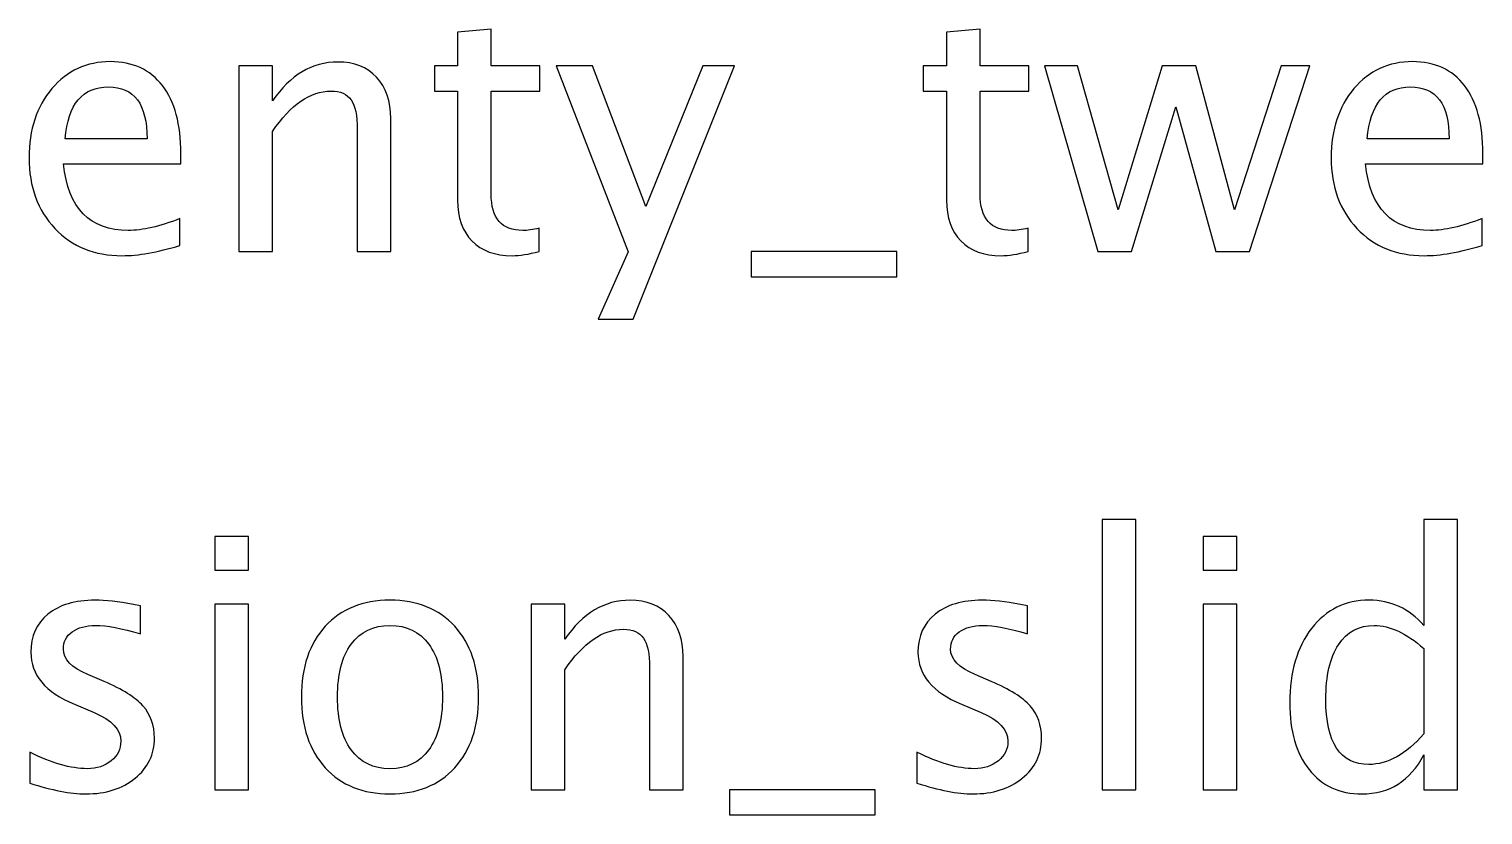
# Model space of a CAD drawing. Header units: centimetres. Extents: x -14.5 to 15.5, y -9.3 to 9.6.
# Drawn here: x -3.285 to 1.109, y 7.07 to 9.445 of the extents above; entities that cross this region are included whole.
import ezdxf

# ---------------------------------------------------------------- set-up
doc = ezdxf.new("R2010")
doc.units = ezdxf.units.CM
doc.header["$MEASUREMENT"] = 0
doc.layers.add('Layer 1', color=7, linetype='Continuous')

msp = doc.modelspace()

# ---------------------------------------------------------------- linework, layer by layer
at = {"layer": 'Layer 1'}
for points, knots in [([(-1.74363, 8.77294), (-1.77502, 8.76429), (-1.80236, 8.76006), (-1.82547, 8.76006), (-1.82547, 8.76006), (-1.87733, 8.76006), (-1.91772, 8.77488), (-1.94665, 8.80451), (-1.94665, 8.80451), (-1.97575, 8.83414), (-1.99022, 8.87524), (-1.99022, 8.92798), (-1.99022, 8.92798), (-1.99022, 8.92798), (-1.99022, 9.25748), (-1.99022, 9.25748), (-1.99022, 9.25748), (-1.99022, 9.25748), (-2.06042, 9.25748), (-2.06042, 9.25748), (-2.06042, 9.25748), (-2.06042, 9.25748), (-2.06042, 9.33367), (-2.06042, 9.33367), (-2.06042, 9.33367), (-2.06042, 9.33367), (-1.99022, 9.33367), (-1.99022, 9.33367), (-1.99022, 9.33367), (-1.99022, 9.33367), (-1.99022, 9.4351), (-1.99022, 9.4351), (-1.99022, 9.4351), (-1.99022, 9.4351), (-1.88862, 9.4448), (-1.88862, 9.4448), (-1.88862, 9.4448), (-1.88862, 9.4448), (-1.88862, 9.33367), (-1.88862, 9.33367), (-1.88862, 9.33367), (-1.88862, 9.33367), (-1.74151, 9.33367), (-1.74151, 9.33367), (-1.74151, 9.33367), (-1.74151, 9.33367), (-1.74151, 9.25748), (-1.74151, 9.25748), (-1.74151, 9.25748), (-1.74151, 9.25748), (-1.88862, 9.25748), (-1.88862, 9.25748), (-1.88862, 9.25748), (-1.88862, 9.25748), (-1.88862, 8.94633), (-1.88862, 8.94633), (-1.88862, 8.94633), (-1.88862, 8.87295), (-1.85669, 8.83626), (-1.79301, 8.83626), (-1.79301, 8.83626), (-1.77943, 8.83626), (-1.76303, 8.83855), (-1.74363, 8.84296), (-1.74363, 8.84296), (-1.74363, 8.84296), (-1.74363, 8.77294), (-1.74363, 8.77294)], [0, 0, 0, 0, 0.0555556, 0.0555556, 0.0555556, 0.0555556, 0.1111111, 0.1111111, 0.1111111, 0.1111111, 0.1666667, 0.1666667, 0.1666667, 0.1666667, 0.2222222, 0.2222222, 0.2222222, 0.2222222, 0.2777778, 0.2777778, 0.2777778, 0.2777778, 0.3333333, 0.3333333, 0.3333333, 0.3333333, 0.3888889, 0.3888889, 0.3888889, 0.3888889, 0.4444444, 0.4444444, 0.4444444, 0.4444444, 0.5, 0.5, 0.5, 0.5, 0.5555556, 0.5555556, 0.5555556, 0.5555556, 0.6111111, 0.6111111, 0.6111111, 0.6111111, 0.6666667, 0.6666667, 0.6666667, 0.6666667, 0.7222222, 0.7222222, 0.7222222, 0.7222222, 0.7777778, 0.7777778, 0.7777778, 0.7777778, 0.8333333, 0.8333333, 0.8333333, 0.8333333, 0.8888889, 0.8888889, 0.8888889, 0.8888889, 1, 1, 1, 1]), ([(-0.26565, 8.77294), (-0.29704, 8.76429), (-0.32438, 8.76006), (-0.34749, 8.76006), (-0.34749, 8.76006), (-0.39935, 8.76006), (-0.43974, 8.77488), (-0.46867, 8.80451), (-0.46867, 8.80451), (-0.49777, 8.83414), (-0.51224, 8.87524), (-0.51224, 8.92798), (-0.51224, 8.92798), (-0.51224, 8.92798), (-0.51224, 9.25748), (-0.51224, 9.25748), (-0.51224, 9.25748), (-0.51224, 9.25748), (-0.58244, 9.25748), (-0.58244, 9.25748), (-0.58244, 9.25748), (-0.58244, 9.25748), (-0.58244, 9.33367), (-0.58244, 9.33367), (-0.58244, 9.33367), (-0.58244, 9.33367), (-0.51224, 9.33367), (-0.51224, 9.33367), (-0.51224, 9.33367), (-0.51224, 9.33367), (-0.51224, 9.4351), (-0.51224, 9.4351), (-0.51224, 9.4351), (-0.51224, 9.4351), (-0.41064, 9.4448), (-0.41064, 9.4448), (-0.41064, 9.4448), (-0.41064, 9.4448), (-0.41064, 9.33367), (-0.41064, 9.33367), (-0.41064, 9.33367), (-0.41064, 9.33367), (-0.26353, 9.33367), (-0.26353, 9.33367), (-0.26353, 9.33367), (-0.26353, 9.33367), (-0.26353, 9.25748), (-0.26353, 9.25748), (-0.26353, 9.25748), (-0.26353, 9.25748), (-0.41064, 9.25748), (-0.41064, 9.25748), (-0.41064, 9.25748), (-0.41064, 9.25748), (-0.41064, 8.94633), (-0.41064, 8.94633), (-0.41064, 8.94633), (-0.41064, 8.87295), (-0.37871, 8.83626), (-0.31503, 8.83626), (-0.31503, 8.83626), (-0.30145, 8.83626), (-0.28505, 8.83855), (-0.26565, 8.84296), (-0.26565, 8.84296), (-0.26565, 8.84296), (-0.26565, 8.77294), (-0.26565, 8.77294)], [0, 0, 0, 0, 0.0555556, 0.0555556, 0.0555556, 0.0555556, 0.1111111, 0.1111111, 0.1111111, 0.1111111, 0.1666667, 0.1666667, 0.1666667, 0.1666667, 0.2222222, 0.2222222, 0.2222222, 0.2222222, 0.2777778, 0.2777778, 0.2777778, 0.2777778, 0.3333333, 0.3333333, 0.3333333, 0.3333333, 0.3888889, 0.3888889, 0.3888889, 0.3888889, 0.4444444, 0.4444444, 0.4444444, 0.4444444, 0.5, 0.5, 0.5, 0.5, 0.5555556, 0.5555556, 0.5555556, 0.5555556, 0.6111111, 0.6111111, 0.6111111, 0.6111111, 0.6666667, 0.6666667, 0.6666667, 0.6666667, 0.7222222, 0.7222222, 0.7222222, 0.7222222, 0.7777778, 0.7777778, 0.7777778, 0.7777778, 0.8333333, 0.8333333, 0.8333333, 0.8333333, 0.8888889, 0.8888889, 0.8888889, 0.8888889, 1, 1, 1, 1]), ([(-2.8293, 8.79075), (-2.89756, 8.77029), (-2.95596, 8.76006), (-3.00464, 8.76006), (-3.00464, 8.76006), (-3.08772, 8.76006), (-3.15528, 8.78758), (-3.20731, 8.84243), (-3.20731, 8.84243), (-3.25934, 8.89729), (-3.28545, 8.96837), (-3.28545, 9.05586), (-3.28545, 9.05586), (-3.28545, 9.14071), (-3.26252, 9.21038), (-3.21648, 9.26488), (-3.21648, 9.26488), (-3.17044, 9.31921), (-3.11153, 9.34637), (-3.03974, 9.34637), (-3.03974, 9.34637), (-2.97183, 9.34637), (-2.91926, 9.32221), (-2.88222, 9.27388), (-2.88222, 9.27388), (-2.84517, 9.22555), (-2.82665, 9.15711), (-2.82665, 9.06839), (-2.82665, 9.06839), (-2.82665, 9.06839), (-2.82718, 9.03734), (-2.82718, 9.03734), (-2.82718, 9.03734), (-2.82718, 9.03734), (-3.18173, 9.03734), (-3.18173, 9.03734), (-3.18173, 9.03734), (-3.16692, 8.90329), (-3.10148, 8.83626), (-2.98559, 8.83626), (-2.98559, 8.83626), (-2.94307, 8.83626), (-2.89104, 8.84825), (-2.8293, 8.87224), (-2.8293, 8.87224), (-2.8293, 8.87224), (-2.8293, 8.79075), (-2.8293, 8.79075)], [0, 0, 0, 0, 0.0769231, 0.0769231, 0.0769231, 0.0769231, 0.1538462, 0.1538462, 0.1538462, 0.1538462, 0.2307692, 0.2307692, 0.2307692, 0.2307692, 0.3076923, 0.3076923, 0.3076923, 0.3076923, 0.3846154, 0.3846154, 0.3846154, 0.3846154, 0.4615385, 0.4615385, 0.4615385, 0.4615385, 0.5384615, 0.5384615, 0.5384615, 0.5384615, 0.6153846, 0.6153846, 0.6153846, 0.6153846, 0.6923077, 0.6923077, 0.6923077, 0.6923077, 0.7692308, 0.7692308, 0.7692308, 0.7692308, 0.8461538, 0.8461538, 0.8461538, 0.8461538, 1, 1, 1, 1]), ([(-2.65132, 8.77276), (-2.65132, 8.77276), (-2.65132, 9.33367), (-2.65132, 9.33367), (-2.65132, 9.33367), (-2.65132, 9.33367), (-2.54972, 9.33367), (-2.54972, 9.33367), (-2.54972, 9.33367), (-2.54972, 9.33367), (-2.54972, 9.22767), (-2.54972, 9.22767), (-2.54972, 9.22767), (-2.49592, 9.30616), (-2.42995, 9.34532), (-2.35198, 9.34532), (-2.35198, 9.34532), (-2.30294, 9.34532), (-2.26396, 9.32997), (-2.23521, 9.2991), (-2.23521, 9.2991), (-2.20646, 9.26841), (-2.192, 9.22696), (-2.192, 9.1751), (-2.192, 9.1751), (-2.192, 9.1751), (-2.192, 8.77276), (-2.192, 8.77276), (-2.192, 8.77276), (-2.192, 8.77276), (-2.29359, 8.77276), (-2.29359, 8.77276), (-2.29359, 8.77276), (-2.29359, 8.77276), (-2.29359, 9.14194), (-2.29359, 9.14194), (-2.29359, 9.14194), (-2.29359, 9.18357), (-2.29977, 9.2132), (-2.31194, 9.23084), (-2.31194, 9.23084), (-2.32429, 9.24866), (-2.34457, 9.25748), (-2.37298, 9.25748), (-2.37298, 9.25748), (-2.43542, 9.25748), (-2.49433, 9.21673), (-2.54972, 9.13524), (-2.54972, 9.13524), (-2.54972, 9.13524), (-2.54972, 8.77276), (-2.54972, 8.77276), (-2.54972, 8.77276), (-2.54972, 8.77276), (-2.65132, 8.77276), (-2.65132, 8.77276)], [0, 0, 0, 0, 0.0666667, 0.0666667, 0.0666667, 0.0666667, 0.1333333, 0.1333333, 0.1333333, 0.1333333, 0.2, 0.2, 0.2, 0.2, 0.2666667, 0.2666667, 0.2666667, 0.2666667, 0.3333333, 0.3333333, 0.3333333, 0.3333333, 0.4, 0.4, 0.4, 0.4, 0.4666667, 0.4666667, 0.4666667, 0.4666667, 0.5333333, 0.5333333, 0.5333333, 0.5333333, 0.6, 0.6, 0.6, 0.6, 0.6666667, 0.6666667, 0.6666667, 0.6666667, 0.7333333, 0.7333333, 0.7333333, 0.7333333, 0.8, 0.8, 0.8, 0.8, 0.8666667, 0.8666667, 0.8666667, 0.8666667, 1, 1, 1, 1]), ([(-1.56546, 8.5685), (-1.56546, 8.5685), (-1.47444, 8.77205), (-1.47444, 8.77205), (-1.47444, 8.77205), (-1.47444, 8.77205), (-1.69175, 9.33367), (-1.69175, 9.33367), (-1.69175, 9.33367), (-1.69175, 9.33367), (-1.58275, 9.33367), (-1.58275, 9.33367), (-1.58275, 9.33367), (-1.58275, 9.33367), (-1.42117, 8.90893), (-1.42117, 8.90893), (-1.42117, 8.90893), (-1.42117, 8.90893), (-1.24883, 9.33367), (-1.24883, 9.33367), (-1.24883, 9.33367), (-1.24883, 9.33367), (-1.15305, 9.33367), (-1.15305, 9.33367), (-1.15305, 9.33367), (-1.15305, 9.33367), (-1.45963, 8.5685), (-1.45963, 8.5685), (-1.45963, 8.5685), (-1.45963, 8.5685), (-1.56546, 8.5685), (-1.56546, 8.5685)], [0, 0, 0, 0, 0.1111111, 0.1111111, 0.1111111, 0.1111111, 0.2222222, 0.2222222, 0.2222222, 0.2222222, 0.3333333, 0.3333333, 0.3333333, 0.3333333, 0.4444444, 0.4444444, 0.4444444, 0.4444444, 0.5555556, 0.5555556, 0.5555556, 0.5555556, 0.6666667, 0.6666667, 0.6666667, 0.6666667, 0.7777778, 0.7777778, 0.7777778, 0.7777778, 1, 1, 1, 1]), ([(-0.05503, 8.77276), (-0.05503, 8.77276), (-0.2159, 9.33367), (-0.2159, 9.33367), (-0.2159, 9.33367), (-0.2159, 9.33367), (-0.11677, 9.33367), (-0.11677, 9.33367), (-0.11677, 9.33367), (-0.11677, 9.33367), (0.00653, 8.89817), (0.00653, 8.89817), (0.00653, 8.89817), (0.00653, 8.89817), (0.13952, 9.33367), (0.13952, 9.33367), (0.13952, 9.33367), (0.13952, 9.33367), (0.24113, 9.33367), (0.24113, 9.33367), (0.24113, 9.33367), (0.24113, 9.33367), (0.35808, 8.89888), (0.35808, 8.89888), (0.35808, 8.89888), (0.35808, 8.89888), (0.49954, 9.33367), (0.49954, 9.33367), (0.49954, 9.33367), (0.49954, 9.33367), (0.58632, 9.33367), (0.58632, 9.33367), (0.58632, 9.33367), (0.58632, 9.33367), (0.40323, 8.77276), (0.40323, 8.77276), (0.40323, 8.77276), (0.40323, 8.77276), (0.30163, 8.77276), (0.30163, 8.77276), (0.30163, 8.77276), (0.30163, 8.77276), (0.18134, 9.2102), (0.18134, 9.2102), (0.18134, 9.2102), (0.18134, 9.2102), (0.04657, 8.77276), (0.04657, 8.77276), (0.04657, 8.77276), (0.04657, 8.77276), (-0.05503, 8.77276), (-0.05503, 8.77276)], [0, 0, 0, 0, 0.0714286, 0.0714286, 0.0714286, 0.0714286, 0.1428571, 0.1428571, 0.1428571, 0.1428571, 0.2142857, 0.2142857, 0.2142857, 0.2142857, 0.2857143, 0.2857143, 0.2857143, 0.2857143, 0.3571429, 0.3571429, 0.3571429, 0.3571429, 0.4285714, 0.4285714, 0.4285714, 0.4285714, 0.5, 0.5, 0.5, 0.5, 0.5714286, 0.5714286, 0.5714286, 0.5714286, 0.6428571, 0.6428571, 0.6428571, 0.6428571, 0.7142857, 0.7142857, 0.7142857, 0.7142857, 0.7857143, 0.7857143, 0.7857143, 0.7857143, 0.8571429, 0.8571429, 0.8571429, 0.8571429, 1, 1, 1, 1]), ([(1.10649, 8.79075), (1.03823, 8.77029), (0.97983, 8.76006), (0.93115, 8.76006), (0.93115, 8.76006), (0.84807, 8.76006), (0.78051, 8.78758), (0.72848, 8.84243), (0.72848, 8.84243), (0.67645, 8.89729), (0.65034, 8.96837), (0.65034, 9.05586), (0.65034, 9.05586), (0.65034, 9.14071), (0.67327, 9.21038), (0.71931, 9.26488), (0.71931, 9.26488), (0.76535, 9.31921), (0.82426, 9.34637), (0.89605, 9.34637), (0.89605, 9.34637), (0.96396, 9.34637), (1.01653, 9.32221), (1.05357, 9.27388), (1.05357, 9.27388), (1.09062, 9.22555), (1.10914, 9.15711), (1.10914, 9.06839), (1.10914, 9.06839), (1.10914, 9.06839), (1.10861, 9.03734), (1.10861, 9.03734), (1.10861, 9.03734), (1.10861, 9.03734), (0.75406, 9.03734), (0.75406, 9.03734), (0.75406, 9.03734), (0.76887, 8.90329), (0.83431, 8.83626), (0.9502, 8.83626), (0.9502, 8.83626), (0.99272, 8.83626), (1.04475, 8.84825), (1.10649, 8.87224), (1.10649, 8.87224), (1.10649, 8.87224), (1.10649, 8.79075), (1.10649, 8.79075)], [0, 0, 0, 0, 0.0769231, 0.0769231, 0.0769231, 0.0769231, 0.1538462, 0.1538462, 0.1538462, 0.1538462, 0.2307692, 0.2307692, 0.2307692, 0.2307692, 0.3076923, 0.3076923, 0.3076923, 0.3076923, 0.3846154, 0.3846154, 0.3846154, 0.3846154, 0.4615385, 0.4615385, 0.4615385, 0.4615385, 0.5384615, 0.5384615, 0.5384615, 0.5384615, 0.6153846, 0.6153846, 0.6153846, 0.6153846, 0.6923077, 0.6923077, 0.6923077, 0.6923077, 0.7692308, 0.7692308, 0.7692308, 0.7692308, 0.8461538, 0.8461538, 0.8461538, 0.8461538, 1, 1, 1, 1]), ([(-3.17644, 9.11354), (-3.17644, 9.11354), (-2.92878, 9.11354), (-2.92878, 9.11354), (-2.92878, 9.11354), (-2.92878, 9.21796), (-2.96777, 9.27018), (-3.04556, 9.27018), (-3.04556, 9.27018), (-3.12388, 9.27018), (-3.16745, 9.21796), (-3.17644, 9.11354)], [0, 0, 0, 0, 0.25, 0.25, 0.25, 0.25, 0.5, 0.5, 0.5, 0.5, 1, 1, 1, 1]), ([(0.75935, 9.11354), (0.75935, 9.11354), (1.00701, 9.11354), (1.00701, 9.11354), (1.00701, 9.11354), (1.00701, 9.21796), (0.96802, 9.27018), (0.89023, 9.27018), (0.89023, 9.27018), (0.81191, 9.27018), (0.76834, 9.21796), (0.75935, 9.11354)], [0, 0, 0, 0, 0.25, 0.25, 0.25, 0.25, 0.5, 0.5, 0.5, 0.5, 1, 1, 1, 1]), ([(-1.10279, 8.69656), (-1.10279, 8.69656), (-1.10279, 8.77276), (-1.10279, 8.77276), (-1.10279, 8.77276), (-1.10279, 8.77276), (-0.66251, 8.77276), (-0.66251, 8.77276), (-0.66251, 8.77276), (-0.66251, 8.77276), (-0.66251, 8.69656), (-0.66251, 8.69656), (-0.66251, 8.69656), (-0.66251, 8.69656), (-1.10279, 8.69656), (-1.10279, 8.69656)], [0, 0, 0, 0, 0.2, 0.2, 0.2, 0.2, 0.4, 0.4, 0.4, 0.4, 0.6, 0.6, 0.6, 0.6, 1, 1, 1, 1]), ([(-0.04199, 7.14645), (-0.04199, 7.14645), (-0.04199, 7.96242), (-0.04199, 7.96242), (-0.04199, 7.96242), (-0.04199, 7.96242), (0.05961, 7.96242), (0.05961, 7.96242), (0.05961, 7.96242), (0.05961, 7.96242), (0.05961, 7.14645), (0.05961, 7.14645), (0.05961, 7.14645), (0.05961, 7.14645), (-0.04199, 7.14645), (-0.04199, 7.14645)], [0, 0, 0, 0, 0.2, 0.2, 0.2, 0.2, 0.4, 0.4, 0.4, 0.4, 0.6, 0.6, 0.6, 0.6, 1, 1, 1, 1]), ([(0.93063, 7.14645), (0.93063, 7.14645), (0.93063, 7.25175), (0.93063, 7.25175), (0.93063, 7.25175), (0.88918, 7.17308), (0.82673, 7.13375), (0.7433, 7.13375), (0.7433, 7.13375), (0.67556, 7.13375), (0.62229, 7.15827), (0.58349, 7.20748), (0.58349, 7.20748), (0.54468, 7.25669), (0.52528, 7.3239), (0.52528, 7.40909), (0.52528, 7.40909), (0.52528, 7.50223), (0.54733, 7.57719), (0.59125, 7.63399), (0.59125, 7.63399), (0.63535, 7.69061), (0.6932, 7.71901), (0.76499, 7.71901), (0.76499, 7.71901), (0.83149, 7.71901), (0.88689, 7.69361), (0.93063, 7.64263), (0.93063, 7.64263), (0.93063, 7.64263), (0.93063, 7.96242), (0.93063, 7.96242), (0.93063, 7.96242), (0.93063, 7.96242), (1.03223, 7.96242), (1.03223, 7.96242), (1.03223, 7.96242), (1.03223, 7.96242), (1.03223, 7.14645), (1.03223, 7.14645), (1.03223, 7.14645), (1.03223, 7.14645), (0.93063, 7.14645), (0.93063, 7.14645)], [0, 0, 0, 0, 0.0833333, 0.0833333, 0.0833333, 0.0833333, 0.1666667, 0.1666667, 0.1666667, 0.1666667, 0.25, 0.25, 0.25, 0.25, 0.3333333, 0.3333333, 0.3333333, 0.3333333, 0.4166667, 0.4166667, 0.4166667, 0.4166667, 0.5, 0.5, 0.5, 0.5, 0.5833333, 0.5833333, 0.5833333, 0.5833333, 0.6666667, 0.6666667, 0.6666667, 0.6666667, 0.75, 0.75, 0.75, 0.75, 0.8333333, 0.8333333, 0.8333333, 0.8333333, 1, 1, 1, 1]), ([(-2.72364, 7.81002), (-2.72364, 7.81002), (-2.72364, 7.91162), (-2.72364, 7.91162), (-2.72364, 7.91162), (-2.72364, 7.91162), (-2.62204, 7.91162), (-2.62204, 7.91162), (-2.62204, 7.91162), (-2.62204, 7.91162), (-2.62204, 7.81002), (-2.62204, 7.81002), (-2.62204, 7.81002), (-2.62204, 7.81002), (-2.72364, 7.81002), (-2.72364, 7.81002)], [0, 0, 0, 0, 0.2, 0.2, 0.2, 0.2, 0.4, 0.4, 0.4, 0.4, 0.6, 0.6, 0.6, 0.6, 1, 1, 1, 1]), ([(0.26387, 7.81002), (0.26387, 7.81002), (0.26387, 7.91162), (0.26387, 7.91162), (0.26387, 7.91162), (0.26387, 7.91162), (0.36547, 7.91162), (0.36547, 7.91162), (0.36547, 7.91162), (0.36547, 7.91162), (0.36547, 7.81002), (0.36547, 7.81002), (0.36547, 7.81002), (0.36547, 7.81002), (0.26387, 7.81002), (0.26387, 7.81002)], [0, 0, 0, 0, 0.2, 0.2, 0.2, 0.2, 0.4, 0.4, 0.4, 0.4, 0.6, 0.6, 0.6, 0.6, 1, 1, 1, 1]), ([(-3.28333, 7.16656), (-3.28333, 7.16656), (-3.28333, 7.25969), (-3.28333, 7.25969), (-3.28333, 7.25969), (-3.21683, 7.22653), (-3.15915, 7.20995), (-3.10994, 7.20995), (-3.10994, 7.20995), (-3.08066, 7.20995), (-3.05632, 7.21789), (-3.03709, 7.23376), (-3.03709, 7.23376), (-3.01786, 7.24946), (-3.00816, 7.26922), (-3.00816, 7.29303), (-3.00816, 7.29303), (-3.00816, 7.32778), (-3.03515, 7.35653), (-3.08913, 7.37928), (-3.08913, 7.37928), (-3.08913, 7.37928), (-3.14857, 7.40451), (-3.14857, 7.40451), (-3.14857, 7.40451), (-3.23623, 7.44084), (-3.28015, 7.49341), (-3.28015, 7.56167), (-3.28015, 7.56167), (-3.28015, 7.61053), (-3.26287, 7.64898), (-3.2283, 7.67703), (-3.2283, 7.67703), (-3.19372, 7.70507), (-3.14627, 7.71901), (-3.08613, 7.71901), (-3.08613, 7.71901), (-3.05491, 7.71901), (-3.0161, 7.71477), (-2.97005, 7.70613), (-2.97005, 7.70613), (-2.97005, 7.70613), (-2.94889, 7.70207), (-2.94889, 7.70207), (-2.94889, 7.70207), (-2.94889, 7.70207), (-2.94889, 7.61741), (-2.94889, 7.61741), (-2.94889, 7.61741), (-3.00552, 7.63434), (-3.05067, 7.64281), (-3.08436, 7.64281), (-3.08436, 7.64281), (-3.114, 7.64281), (-3.13746, 7.63628), (-3.15527, 7.6234), (-3.15527, 7.6234), (-3.17291, 7.61053), (-3.18173, 7.59324), (-3.18173, 7.57155), (-3.18173, 7.57155), (-3.18173, 7.54103), (-3.15703, 7.5151), (-3.10747, 7.49411), (-3.10747, 7.49411), (-3.10747, 7.49411), (-3.05861, 7.47347), (-3.05861, 7.47347), (-3.05861, 7.47347), (-3.00322, 7.45019), (-2.96406, 7.4255), (-2.94113, 7.39957), (-2.94113, 7.39957), (-2.91802, 7.37364), (-2.90655, 7.34118), (-2.90655, 7.30238), (-2.90655, 7.30238), (-2.90655, 7.25316), (-2.92596, 7.21277), (-2.96494, 7.1812), (-2.96494, 7.1812), (-3.00375, 7.14962), (-3.05349, 7.13375), (-3.114, 7.13375), (-3.114, 7.13375), (-3.16056, 7.13375), (-3.21683, 7.14469), (-3.28333, 7.16656)], [0, 0, 0, 0, 0.0434783, 0.0434783, 0.0434783, 0.0434783, 0.0869565, 0.0869565, 0.0869565, 0.0869565, 0.1304348, 0.1304348, 0.1304348, 0.1304348, 0.173913, 0.173913, 0.173913, 0.173913, 0.2173913, 0.2173913, 0.2173913, 0.2173913, 0.2608696, 0.2608696, 0.2608696, 0.2608696, 0.3043478, 0.3043478, 0.3043478, 0.3043478, 0.3478261, 0.3478261, 0.3478261, 0.3478261, 0.3913043, 0.3913043, 0.3913043, 0.3913043, 0.4347826, 0.4347826, 0.4347826, 0.4347826, 0.4782609, 0.4782609, 0.4782609, 0.4782609, 0.5217391, 0.5217391, 0.5217391, 0.5217391, 0.5652174, 0.5652174, 0.5652174, 0.5652174, 0.6086957, 0.6086957, 0.6086957, 0.6086957, 0.6521739, 0.6521739, 0.6521739, 0.6521739, 0.6956522, 0.6956522, 0.6956522, 0.6956522, 0.7391304, 0.7391304, 0.7391304, 0.7391304, 0.7826087, 0.7826087, 0.7826087, 0.7826087, 0.826087, 0.826087, 0.826087, 0.826087, 0.8695652, 0.8695652, 0.8695652, 0.8695652, 0.9130435, 0.9130435, 0.9130435, 0.9130435, 1, 1, 1, 1]), ([(-2.72364, 7.14645), (-2.72364, 7.14645), (-2.72364, 7.70736), (-2.72364, 7.70736), (-2.72364, 7.70736), (-2.72364, 7.70736), (-2.62204, 7.70736), (-2.62204, 7.70736), (-2.62204, 7.70736), (-2.62204, 7.70736), (-2.62204, 7.14645), (-2.62204, 7.14645), (-2.62204, 7.14645), (-2.62204, 7.14645), (-2.72364, 7.14645), (-2.72364, 7.14645)], [0, 0, 0, 0, 0.2, 0.2, 0.2, 0.2, 0.4, 0.4, 0.4, 0.4, 0.6, 0.6, 0.6, 0.6, 1, 1, 1, 1]), ([(-2.19447, 7.13375), (-2.27685, 7.13375), (-2.34211, 7.16003), (-2.39009, 7.2126), (-2.39009, 7.2126), (-2.43824, 7.26516), (-2.46223, 7.3366), (-2.46223, 7.42673), (-2.46223, 7.42673), (-2.46223, 7.51669), (-2.43824, 7.58795), (-2.39009, 7.64034), (-2.39009, 7.64034), (-2.34211, 7.69272), (-2.27685, 7.71901), (-2.19447, 7.71901), (-2.19447, 7.71901), (-2.11209, 7.71901), (-2.04683, 7.69272), (-1.99885, 7.64034), (-1.99885, 7.64034), (-1.95069, 7.58795), (-1.92671, 7.51669), (-1.92671, 7.42673), (-1.92671, 7.42673), (-1.92671, 7.3366), (-1.95069, 7.26516), (-1.99885, 7.2126), (-1.99885, 7.2126), (-2.04683, 7.16003), (-2.11209, 7.13375), (-2.19447, 7.13375)], [0, 0, 0, 0, 0.1111111, 0.1111111, 0.1111111, 0.1111111, 0.2222222, 0.2222222, 0.2222222, 0.2222222, 0.3333333, 0.3333333, 0.3333333, 0.3333333, 0.4444444, 0.4444444, 0.4444444, 0.4444444, 0.5555556, 0.5555556, 0.5555556, 0.5555556, 0.6666667, 0.6666667, 0.6666667, 0.6666667, 0.7777778, 0.7777778, 0.7777778, 0.7777778, 1, 1, 1, 1]), ([(-1.7676, 7.14645), (-1.7676, 7.14645), (-1.7676, 7.70736), (-1.7676, 7.70736), (-1.7676, 7.70736), (-1.7676, 7.70736), (-1.666, 7.70736), (-1.666, 7.70736), (-1.666, 7.70736), (-1.666, 7.70736), (-1.666, 7.60136), (-1.666, 7.60136), (-1.666, 7.60136), (-1.6122, 7.67985), (-1.54623, 7.71901), (-1.46826, 7.71901), (-1.46826, 7.71901), (-1.41922, 7.71901), (-1.38024, 7.70366), (-1.35149, 7.67279), (-1.35149, 7.67279), (-1.32274, 7.6421), (-1.30828, 7.60065), (-1.30828, 7.54879), (-1.30828, 7.54879), (-1.30828, 7.54879), (-1.30828, 7.14645), (-1.30828, 7.14645), (-1.30828, 7.14645), (-1.30828, 7.14645), (-1.40987, 7.14645), (-1.40987, 7.14645), (-1.40987, 7.14645), (-1.40987, 7.14645), (-1.40987, 7.51563), (-1.40987, 7.51563), (-1.40987, 7.51563), (-1.40987, 7.55726), (-1.41605, 7.58689), (-1.42822, 7.60453), (-1.42822, 7.60453), (-1.44057, 7.62235), (-1.46085, 7.63117), (-1.48926, 7.63117), (-1.48926, 7.63117), (-1.5517, 7.63117), (-1.61061, 7.59042), (-1.666, 7.50893), (-1.666, 7.50893), (-1.666, 7.50893), (-1.666, 7.14645), (-1.666, 7.14645), (-1.666, 7.14645), (-1.666, 7.14645), (-1.7676, 7.14645), (-1.7676, 7.14645)], [0, 0, 0, 0, 0.0666667, 0.0666667, 0.0666667, 0.0666667, 0.1333333, 0.1333333, 0.1333333, 0.1333333, 0.2, 0.2, 0.2, 0.2, 0.2666667, 0.2666667, 0.2666667, 0.2666667, 0.3333333, 0.3333333, 0.3333333, 0.3333333, 0.4, 0.4, 0.4, 0.4, 0.4666667, 0.4666667, 0.4666667, 0.4666667, 0.5333333, 0.5333333, 0.5333333, 0.5333333, 0.6, 0.6, 0.6, 0.6, 0.6666667, 0.6666667, 0.6666667, 0.6666667, 0.7333333, 0.7333333, 0.7333333, 0.7333333, 0.8, 0.8, 0.8, 0.8, 0.8666667, 0.8666667, 0.8666667, 0.8666667, 1, 1, 1, 1]), ([(-0.60168, 7.16656), (-0.60168, 7.16656), (-0.60168, 7.25969), (-0.60168, 7.25969), (-0.60168, 7.25969), (-0.53518, 7.22653), (-0.4775, 7.20995), (-0.42829, 7.20995), (-0.42829, 7.20995), (-0.39901, 7.20995), (-0.37467, 7.21789), (-0.35544, 7.23376), (-0.35544, 7.23376), (-0.33621, 7.24946), (-0.32651, 7.26922), (-0.32651, 7.29303), (-0.32651, 7.29303), (-0.32651, 7.32778), (-0.3535, 7.35653), (-0.40748, 7.37928), (-0.40748, 7.37928), (-0.40748, 7.37928), (-0.46692, 7.40451), (-0.46692, 7.40451), (-0.46692, 7.40451), (-0.55458, 7.44084), (-0.5985, 7.49341), (-0.5985, 7.56167), (-0.5985, 7.56167), (-0.5985, 7.61053), (-0.58122, 7.64898), (-0.54665, 7.67703), (-0.54665, 7.67703), (-0.51207, 7.70507), (-0.46462, 7.71901), (-0.40448, 7.71901), (-0.40448, 7.71901), (-0.37326, 7.71901), (-0.33445, 7.71477), (-0.2884, 7.70613), (-0.2884, 7.70613), (-0.2884, 7.70613), (-0.26724, 7.70207), (-0.26724, 7.70207), (-0.26724, 7.70207), (-0.26724, 7.70207), (-0.26724, 7.61741), (-0.26724, 7.61741), (-0.26724, 7.61741), (-0.32387, 7.63434), (-0.36902, 7.64281), (-0.40271, 7.64281), (-0.40271, 7.64281), (-0.43235, 7.64281), (-0.45581, 7.63628), (-0.47362, 7.6234), (-0.47362, 7.6234), (-0.49126, 7.61053), (-0.50008, 7.59324), (-0.50008, 7.57155), (-0.50008, 7.57155), (-0.50008, 7.54103), (-0.47538, 7.5151), (-0.42582, 7.49411), (-0.42582, 7.49411), (-0.42582, 7.49411), (-0.37696, 7.47347), (-0.37696, 7.47347), (-0.37696, 7.47347), (-0.32157, 7.45019), (-0.28241, 7.4255), (-0.25948, 7.39957), (-0.25948, 7.39957), (-0.23637, 7.37364), (-0.2249, 7.34118), (-0.2249, 7.30238), (-0.2249, 7.30238), (-0.2249, 7.25316), (-0.24431, 7.21277), (-0.28329, 7.1812), (-0.28329, 7.1812), (-0.3221, 7.14962), (-0.37184, 7.13375), (-0.43235, 7.13375), (-0.43235, 7.13375), (-0.47891, 7.13375), (-0.53518, 7.14469), (-0.60168, 7.16656)], [0, 0, 0, 0, 0.0434783, 0.0434783, 0.0434783, 0.0434783, 0.0869565, 0.0869565, 0.0869565, 0.0869565, 0.1304348, 0.1304348, 0.1304348, 0.1304348, 0.173913, 0.173913, 0.173913, 0.173913, 0.2173913, 0.2173913, 0.2173913, 0.2173913, 0.2608696, 0.2608696, 0.2608696, 0.2608696, 0.3043478, 0.3043478, 0.3043478, 0.3043478, 0.3478261, 0.3478261, 0.3478261, 0.3478261, 0.3913043, 0.3913043, 0.3913043, 0.3913043, 0.4347826, 0.4347826, 0.4347826, 0.4347826, 0.4782609, 0.4782609, 0.4782609, 0.4782609, 0.5217391, 0.5217391, 0.5217391, 0.5217391, 0.5652174, 0.5652174, 0.5652174, 0.5652174, 0.6086957, 0.6086957, 0.6086957, 0.6086957, 0.6521739, 0.6521739, 0.6521739, 0.6521739, 0.6956522, 0.6956522, 0.6956522, 0.6956522, 0.7391304, 0.7391304, 0.7391304, 0.7391304, 0.7826087, 0.7826087, 0.7826087, 0.7826087, 0.826087, 0.826087, 0.826087, 0.826087, 0.8695652, 0.8695652, 0.8695652, 0.8695652, 0.9130435, 0.9130435, 0.9130435, 0.9130435, 1, 1, 1, 1]), ([(0.26387, 7.14645), (0.26387, 7.14645), (0.26387, 7.70736), (0.26387, 7.70736), (0.26387, 7.70736), (0.26387, 7.70736), (0.36547, 7.70736), (0.36547, 7.70736), (0.36547, 7.70736), (0.36547, 7.70736), (0.36547, 7.14645), (0.36547, 7.14645), (0.36547, 7.14645), (0.36547, 7.14645), (0.26387, 7.14645), (0.26387, 7.14645)], [0, 0, 0, 0, 0.2, 0.2, 0.2, 0.2, 0.4, 0.4, 0.4, 0.4, 0.6, 0.6, 0.6, 0.6, 1, 1, 1, 1]), ([(-2.19465, 7.20995), (-2.14438, 7.20995), (-2.10521, 7.22882), (-2.07734, 7.26675), (-2.07734, 7.26675), (-2.04965, 7.30449), (-2.03571, 7.35794), (-2.03571, 7.42673), (-2.03571, 7.42673), (-2.03571, 7.49535), (-2.04965, 7.54862), (-2.07734, 7.58636), (-2.07734, 7.58636), (-2.10521, 7.62393), (-2.14438, 7.64281), (-2.19465, 7.64281), (-2.19465, 7.64281), (-2.2451, 7.64281), (-2.28425, 7.62393), (-2.31177, 7.58636), (-2.31177, 7.58636), (-2.33946, 7.54862), (-2.35322, 7.49535), (-2.35322, 7.42673), (-2.35322, 7.42673), (-2.35322, 7.35794), (-2.33946, 7.30449), (-2.31177, 7.26675), (-2.31177, 7.26675), (-2.28425, 7.22882), (-2.2451, 7.20995), (-2.19465, 7.20995)], [0, 0, 0, 0, 0.1111111, 0.1111111, 0.1111111, 0.1111111, 0.2222222, 0.2222222, 0.2222222, 0.2222222, 0.3333333, 0.3333333, 0.3333333, 0.3333333, 0.4444444, 0.4444444, 0.4444444, 0.4444444, 0.5555556, 0.5555556, 0.5555556, 0.5555556, 0.6666667, 0.6666667, 0.6666667, 0.6666667, 0.7777778, 0.7777778, 0.7777778, 0.7777778, 1, 1, 1, 1]), ([(0.93063, 7.57313), (0.87789, 7.61952), (0.82796, 7.64281), (0.78069, 7.64281), (0.78069, 7.64281), (0.73412, 7.64281), (0.69814, 7.6234), (0.67256, 7.58442), (0.67256, 7.58442), (0.64699, 7.54562), (0.63429, 7.49058), (0.63429, 7.41932), (0.63429, 7.41932), (0.63429, 7.28827), (0.67768, 7.22265), (0.76464, 7.22265), (0.76464, 7.22265), (0.82108, 7.22265), (0.87648, 7.25352), (0.93063, 7.31508), (0.93063, 7.31508), (0.93063, 7.31508), (0.93063, 7.57313), (0.93063, 7.57313)], [0, 0, 0, 0, 0.1428571, 0.1428571, 0.1428571, 0.1428571, 0.2857143, 0.2857143, 0.2857143, 0.2857143, 0.4285714, 0.4285714, 0.4285714, 0.4285714, 0.5714286, 0.5714286, 0.5714286, 0.5714286, 0.7142857, 0.7142857, 0.7142857, 0.7142857, 1, 1, 1, 1]), ([(-1.16788, 7.07025), (-1.16788, 7.07025), (-1.16788, 7.14645), (-1.16788, 7.14645), (-1.16788, 7.14645), (-1.16788, 7.14645), (-0.7276, 7.14645), (-0.7276, 7.14645), (-0.7276, 7.14645), (-0.7276, 7.14645), (-0.7276, 7.07025), (-0.7276, 7.07025), (-0.7276, 7.07025), (-0.7276, 7.07025), (-1.16788, 7.07025), (-1.16788, 7.07025)], [0, 0, 0, 0, 0.2, 0.2, 0.2, 0.2, 0.4, 0.4, 0.4, 0.4, 0.6, 0.6, 0.6, 0.6, 1, 1, 1, 1])]:
    msp.add_open_spline(points, degree=3, knots=knots, dxfattribs=at)

doc.saveas('drawing.dxf')
